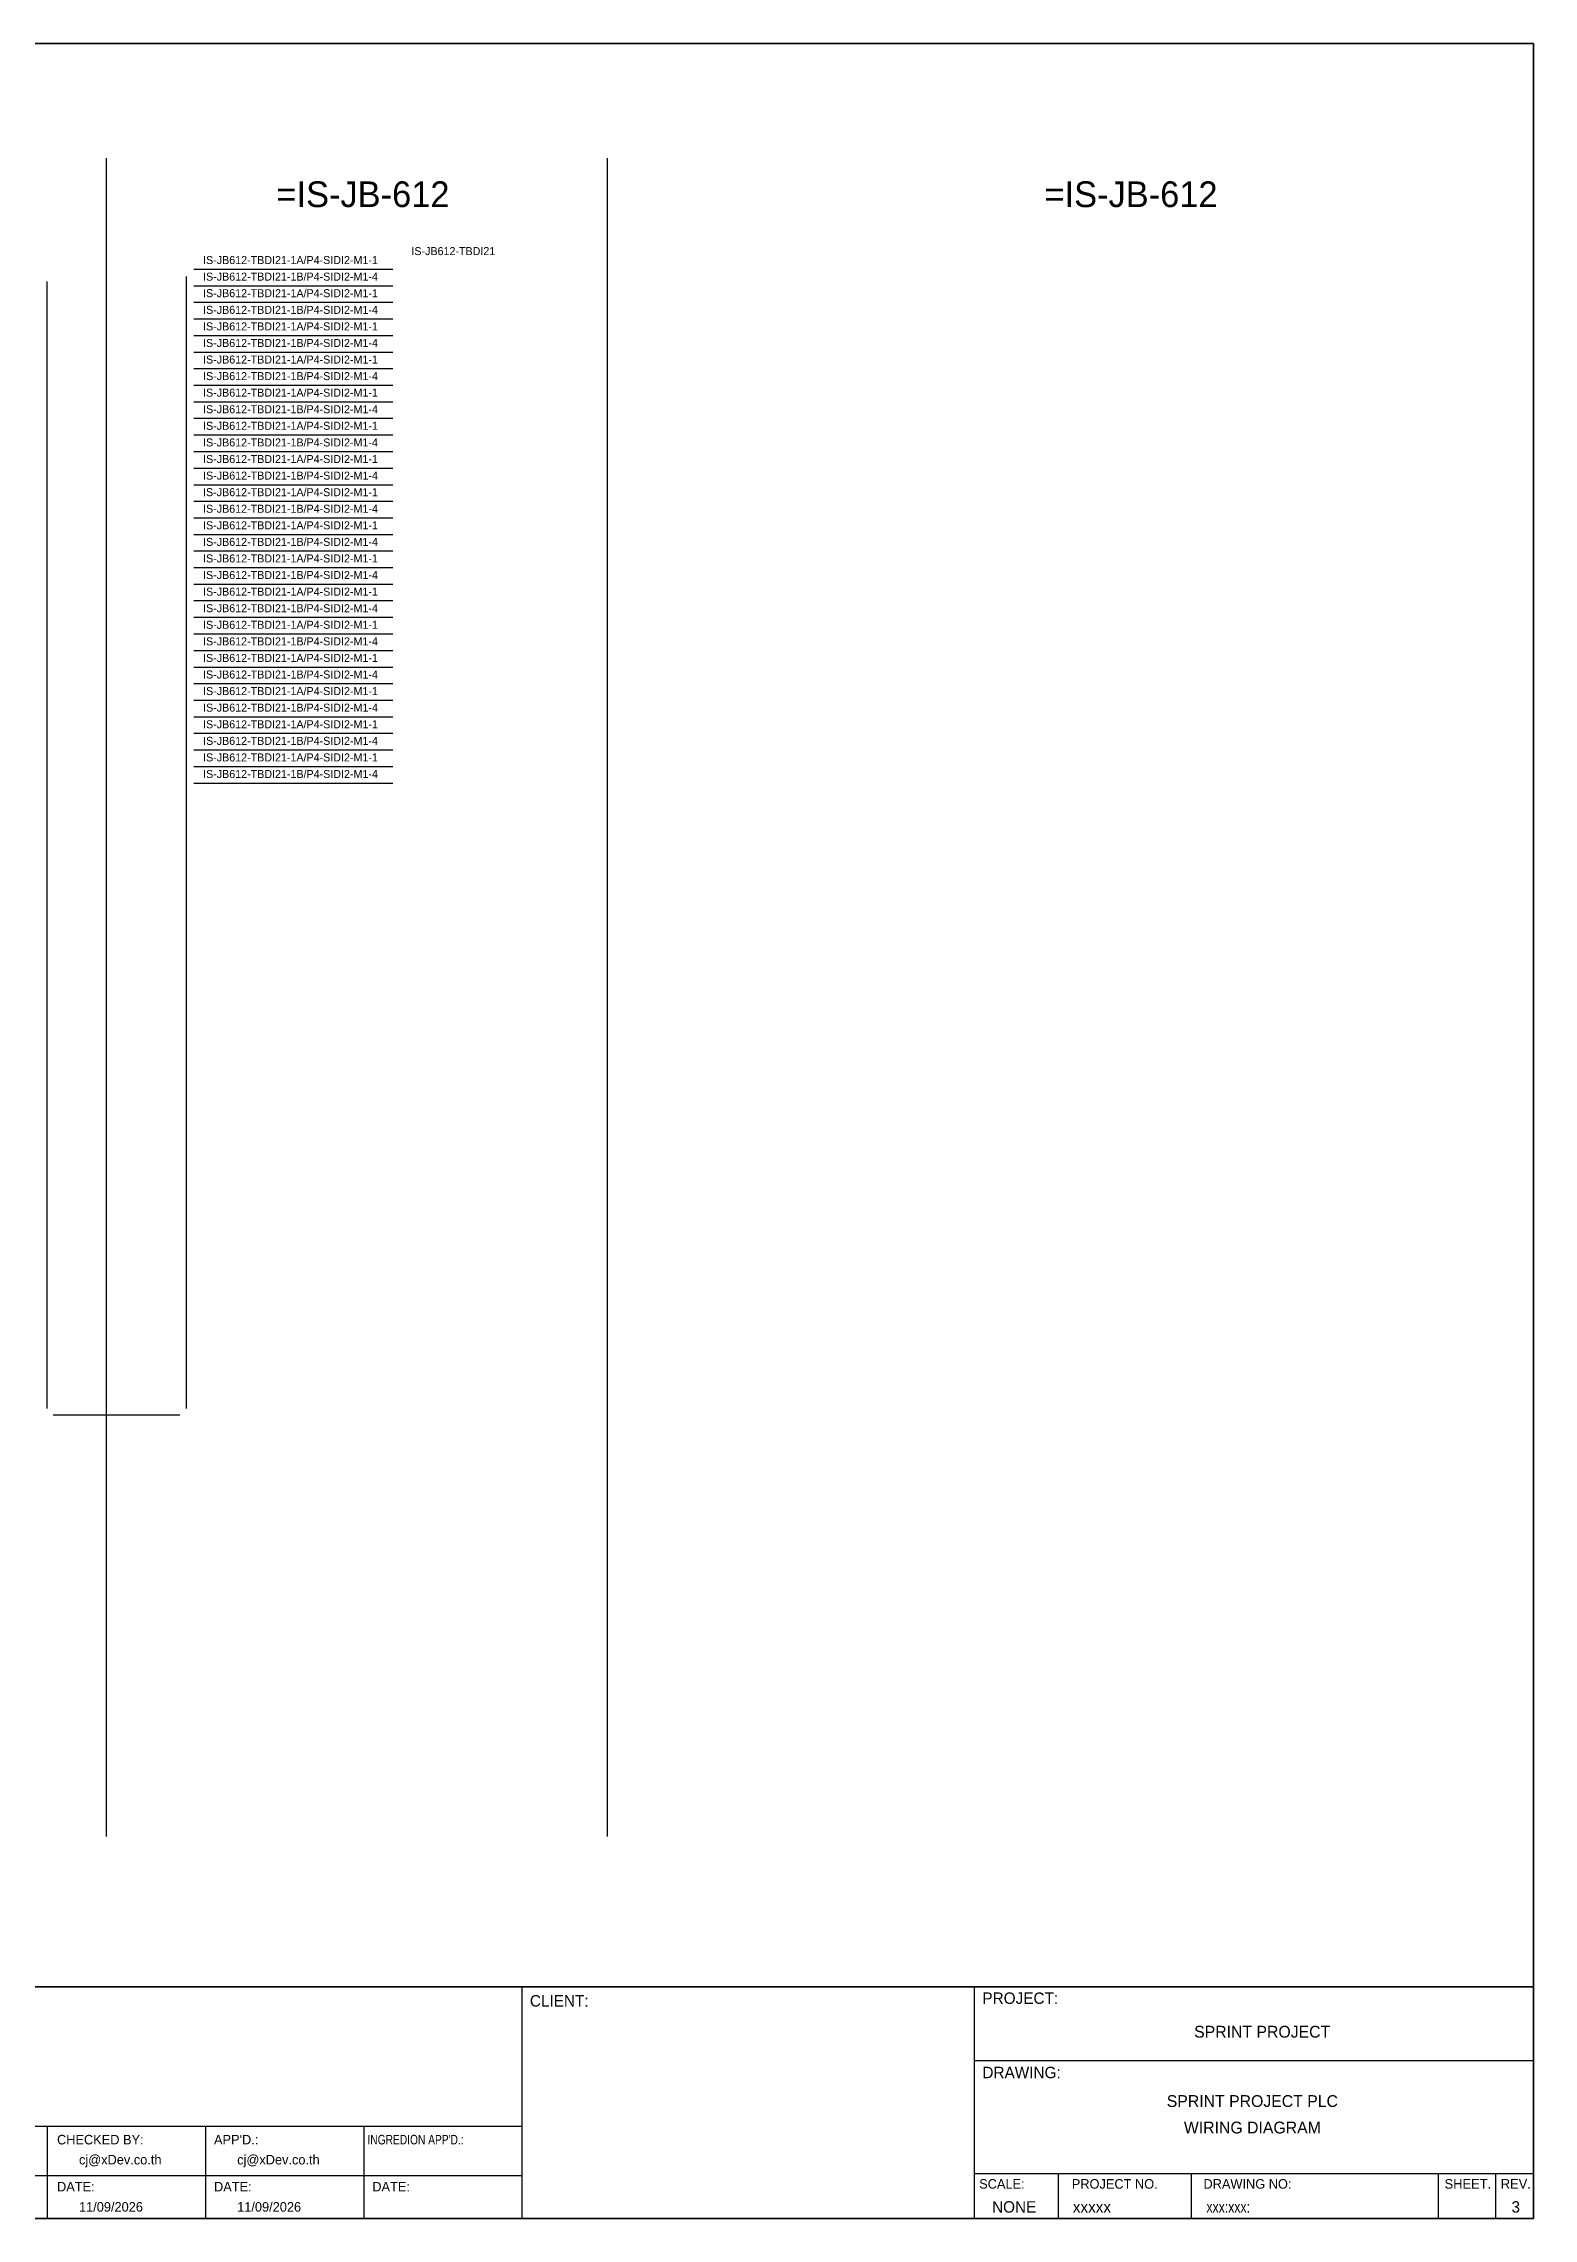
# Model space of a CAD drawing. Header units: metres. Extents: x 0 to 62600, y 0 to 2704.
# Drawn here: x 10427 to 12280, y 0 to 2704 of the extents above; entities that cross this region are included whole.
import ezdxf
from ezdxf.enums import TextEntityAlignment as Align

# ---------------------------------------------------------------- set-up
doc = ezdxf.new("R2010")
doc.units = ezdxf.units.M

msp = doc.modelspace()

# ---------------------------------------------------------------- linework, layer by layer
at = {"color": 4}
for p, q in [((11688.9, 56.1), (11688.9, 0)), ((11854.2, 56.1), (11854.2, 0))]:
    msp.add_line(p, q, dxfattribs=at)
at = {"color": 4, "ltscale": 0.5}
for p, q in [((12161.3, 56.1), (12161.3, 0)), ((12161.3, 56.1), (12161.3, 0)), ((12232.5, 56.1), (12232.5, 0)), ((12232.5, 56.1), (12232.5, 0))]:
    msp.add_line(p, q, dxfattribs=at)
at = {"layer": 'GT_1', "color": 4}
for p, q in [((11022.4, 0), (11022.4, 288.2)), ((11584.7, 0), (11584.7, 288.2)), ((11584.7, 0), (11584.7, 288.2)), ((11584.7, 0), (11584.7, 288.2)), ((11022.4, 114.3), (10235.4, 114.3)), ((10432.2, 0), (10432.2, 114.3)), ((10628.9, 0), (10628.9, 114.3)), ((10825.7, 0), (10825.7, 114.3)), ((11584.7, 56.1), (12279.9, 56.1)), ((11022.4, 52.9), (10235.4, 52.9))]:
    msp.add_line(p, q, dxfattribs=at)
at = {"layer": 'HELPPOINT', "color": 4, "lineweight": 35}
for p, q in [((8386.6, 2704.2), (12279.9, 2704.2)), ((8386.6, 2704.2), (12279.9, 2704.2)), ((12279.9, 2704.2), (12279.9, 0)), ((12279.9, 2704.2), (12279.9, 0)), ((12279.9, 0), (8386.6, 0)), ((12279.9, 0), (8386.6, 0))]:
    msp.add_line(p, q, dxfattribs=at)
at = {"layer": 'HELPPOINT', "color": 4}
for p, q in [((11584.7, 196.6), (12279.9, 196.6)), ((11584.7, 196.6), (12279.9, 196.6)), ((11584.7, 56.1), (12279.9, 56.1))]:
    msp.add_line(p, q, dxfattribs=at)
at = {"layer": 'IE-WIRE', "color": 4, "ltscale": 25.4}
for p, q in [((10431.1, 2408.1), (10431.1, 1007.1)), ((10604.6, 2414.6), (10604.6, 1007.1)), ((10613.8, 2423.7), (10861.5, 2423.7)), ((10613.8, 2423.7), (10861.5, 2423.7)), ((10613.8, 2403.1), (10861.5, 2403.1)), ((10613.8, 2403.1), (10861.5, 2403.1)), ((10613.8, 2382.5), (10861.5, 2382.5)), ((10613.8, 2382.5), (10861.5, 2382.5)), ((10613.8, 2361.9), (10861.5, 2361.9)), ((10613.8, 2361.9), (10861.5, 2361.9)), ((10613.8, 2341.2), (10861.5, 2341.2)), ((10613.8, 2341.2), (10861.5, 2341.2)), ((10613.8, 2320.6), (10861.5, 2320.6)), ((10613.8, 2320.6), (10861.5, 2320.6)), ((10613.8, 2300), (10861.5, 2300)), ((10613.8, 2300), (10861.5, 2300)), ((10613.8, 2279.4), (10861.5, 2279.4)), ((10613.8, 2279.4), (10861.5, 2279.4)), ((10613.8, 2258.8), (10861.5, 2258.8)), ((10613.8, 2258.8), (10861.5, 2258.8)), ((10613.8, 2238.2), (10861.5, 2238.2)), ((10613.8, 2238.2), (10861.5, 2238.2)), ((10613.8, 2217.6), (10861.5, 2217.6)), ((10613.8, 2217.6), (10861.5, 2217.6)), ((10613.8, 2197), (10861.5, 2197)), ((10613.8, 2197), (10861.5, 2197)), ((10613.8, 2176.3), (10861.5, 2176.3)), ((10613.8, 2176.3), (10861.5, 2176.3)), ((10613.8, 2155.7), (10861.5, 2155.7)), ((10613.8, 2155.7), (10861.5, 2155.7)), ((10613.8, 2135.1), (10861.5, 2135.1)), ((10613.8, 2135.1), (10861.5, 2135.1)), ((10613.8, 2114.5), (10861.5, 2114.5)), ((10613.8, 2114.5), (10861.5, 2114.5)), ((10613.8, 2093.9), (10861.5, 2093.9)), ((10613.8, 2093.9), (10861.5, 2093.9)), ((10613.8, 2073.3), (10861.5, 2073.3)), ((10613.8, 2073.3), (10861.5, 2073.3)), ((10613.8, 2052.7), (10861.5, 2052.7)), ((10613.8, 2052.7), (10861.5, 2052.7)), ((10613.8, 2032.1), (10861.5, 2032.1)), ((10613.8, 2032.1), (10861.5, 2032.1)), ((10613.8, 2011.5), (10861.5, 2011.5)), ((10613.8, 2011.5), (10861.5, 2011.5)), ((10613.8, 1990.8), (10861.5, 1990.8)), ((10613.8, 1990.8), (10861.5, 1990.8)), ((10613.8, 1970.2), (10861.5, 1970.2)), ((10613.8, 1970.2), (10861.5, 1970.2)), ((10613.8, 1949.6), (10861.5, 1949.6)), ((10613.8, 1949.6), (10861.5, 1949.6)), ((10613.8, 1929), (10861.5, 1929)), ((10613.8, 1929), (10861.5, 1929)), ((10613.8, 1908.4), (10861.5, 1908.4)), ((10613.8, 1908.4), (10861.5, 1908.4)), ((10613.8, 1887.8), (10861.5, 1887.8)), ((10613.8, 1887.8), (10861.5, 1887.8)), ((10613.8, 1867.2), (10861.5, 1867.2)), ((10613.8, 1867.2), (10861.5, 1867.2)), ((10613.8, 1846.6), (10861.5, 1846.6)), ((10613.8, 1846.6), (10861.5, 1846.6)), ((10613.8, 1825.9), (10861.5, 1825.9)), ((10613.8, 1825.9), (10861.5, 1825.9)), ((10613.8, 1805.3), (10861.5, 1805.3)), ((10613.8, 1805.3), (10861.5, 1805.3)), ((10613.8, 1784.7), (10861.5, 1784.7)), ((10613.8, 1784.7), (10861.5, 1784.7))]:
    msp.add_line(p, q, dxfattribs=at)
at = {"layer": 'IE-WIRE', "color": 4}
msp.add_line((10439.1, 999.1), (10596.6, 999.1), dxfattribs=at)
at = {"layer": 'MEMBER', "color": 4, "lineweight": 35}
msp.add_line((8386.6, 288.2), (12279.9, 288.2), dxfattribs=at)
msp.add_line((8386.6, 288.2), (12279.9, 288.2), dxfattribs=at)
at = {"layer": 'MEMBER', "color": 4}
for p, q in [((11584.7, 196.6), (12279.9, 196.6)), ((11584.7, 196.6), (12279.9, 196.6)), ((11584.7, 56.1), (12279.9, 56.1)), ((11584.7, 56.1), (12279.9, 56.1))]:
    msp.add_line(p, q, dxfattribs=at)
at = {"layer": 'x01001-FrameArea'}
for p, q in [((10504.8, 2561.5), (10504.8, 475)), ((11127.9, 2561.5), (11127.9, 475))]:
    msp.add_line(p, q, dxfattribs=at)

# ---------------------------------------------------------------- texts
at = {"color": 2}
for p in [(10824.3, 2516.8), (11779.4, 2516.8)]:
    msp.add_text('=IS-JB-612', height=32, dxfattribs=at).set_placement(p, align=Align.MIDDLE_CENTER)
at = {"color": 4}
for s, p in [('IS-JB612-TBDI21-1A/P4-SIDI2-M1-1', (10625.5, 2430)), ('IS-JB612-TBDI21-1B/P4-SIDI2-M1-4', (10625.5, 2409.4)), ('IS-JB612-TBDI21-1A/P4-SIDI2-M1-1', (10625.5, 2388.8)), ('IS-JB612-TBDI21-1B/P4-SIDI2-M1-4', (10625.5, 2368.1)), ('IS-JB612-TBDI21-1A/P4-SIDI2-M1-1', (10625.5, 2347.5)), ('IS-JB612-TBDI21-1B/P4-SIDI2-M1-4', (10625.5, 2326.9)), ('IS-JB612-TBDI21-1A/P4-SIDI2-M1-1', (10625.5, 2306.3)), ('IS-JB612-TBDI21-1B/P4-SIDI2-M1-4', (10625.5, 2285.7)), ('IS-JB612-TBDI21-1A/P4-SIDI2-M1-1', (10625.5, 2265.1)), ('IS-JB612-TBDI21-1B/P4-SIDI2-M1-4', (10625.5, 2244.5)), ('IS-JB612-TBDI21-1A/P4-SIDI2-M1-1', (10625.5, 2223.9)), ('IS-JB612-TBDI21-1B/P4-SIDI2-M1-4', (10625.5, 2203.2)), ('IS-JB612-TBDI21-1A/P4-SIDI2-M1-1', (10625.5, 2182.6)), ('IS-JB612-TBDI21-1B/P4-SIDI2-M1-4', (10625.5, 2162)), ('IS-JB612-TBDI21-1A/P4-SIDI2-M1-1', (10625.5, 2141.4)), ('IS-JB612-TBDI21-1B/P4-SIDI2-M1-4', (10625.5, 2120.8)), ('IS-JB612-TBDI21-1A/P4-SIDI2-M1-1', (10625.5, 2100.2)), ('IS-JB612-TBDI21-1B/P4-SIDI2-M1-4', (10625.5, 2079.6)), ('IS-JB612-TBDI21-1A/P4-SIDI2-M1-1', (10625.5, 2059)), ('IS-JB612-TBDI21-1B/P4-SIDI2-M1-4', (10625.5, 2038.4)), ('IS-JB612-TBDI21-1A/P4-SIDI2-M1-1', (10625.5, 2017.7)), ('IS-JB612-TBDI21-1B/P4-SIDI2-M1-4', (10625.5, 1997.1)), ('IS-JB612-TBDI21-1A/P4-SIDI2-M1-1', (10625.5, 1976.5)), ('IS-JB612-TBDI21-1B/P4-SIDI2-M1-4', (10625.5, 1955.9)), ('IS-JB612-TBDI21-1A/P4-SIDI2-M1-1', (10625.5, 1935.3)), ('IS-JB612-TBDI21-1B/P4-SIDI2-M1-4', (10625.5, 1914.7)), ('IS-JB612-TBDI21-1A/P4-SIDI2-M1-1', (10625.5, 1894.1)), ('IS-JB612-TBDI21-1B/P4-SIDI2-M1-4', (10625.5, 1873.5)), ('IS-JB612-TBDI21-1A/P4-SIDI2-M1-1', (10625.5, 1852.8)), ('IS-JB612-TBDI21-1B/P4-SIDI2-M1-4', (10625.5, 1832.2)), ('IS-JB612-TBDI21-1A/P4-SIDI2-M1-1', (10625.5, 1811.6)), ('IS-JB612-TBDI21-1B/P4-SIDI2-M1-4', (10625.5, 1791))]:
    msp.add_text(s, height=9.949, dxfattribs=at).set_placement(p)
msp.add_text('IS-JB612-TBDI21', height=9.949, dxfattribs=at).set_placement((10936.7, 2446.1), align=Align.MIDDLE_CENTER)
at = {"color": 4, "ltscale": 100}
for s, p in [('SPRINT PROJECT', (11942.5, 232.2)), ('SPRINT PROJECT PLC', (11930.3, 146)), ('WIRING DIAGRAM', (11930.3, 113.1))]:
    msp.add_text(s, height=14.693, dxfattribs=at).set_placement(p, align=Align.MIDDLE_CENTER)
at = {"layer": 'GT_1', "color": 4}
for s, p in [('CLIENT:', (11031.9, 263.5)), ('PROJECT:', (11594.6, 266.8)), ('DRAWING:', (11594.6, 174.4))]:
    msp.add_text(s, height=14.25, dxfattribs=at).set_placement(p)
at = {"layer": 'MEMBER', "color": 4, "ltscale": 0.8}
for s, height, p in [('CHECKED BY:', 11.875, (10443.9, 92.1)), ("APP'D.:", 11.88, (10639.1, 92.1)), ('cj@xDev.co.th', 11.875, (10471.2, 67.2)), ('cj@xDev.co.th', 11.875, (10667.9, 67.2)), ('DATE:', 11.88, (10443.9, 33.6)), ('DATE:', 11.88, (10639.1, 33.6)), ('DATE:', 11.88, (10835.9, 33.6)), ('SCALE:', 11.88, (11590.6, 37.1)), ('PROJECT NO.', 11.875, (11705.8, 37.1)), ('DRAWING NO:', 11.875, (11869.5, 37.1)), ('SHEET.', 12, (12169.3, 37.1)), ('REV.', 12, (12239.2, 37.1)), ('11/09/2026', 11.88, (10471.2, 8.5)), ('11/09/2026', 11.88, (10667.9, 8.5)), ('NONE', 14.23, (11606.6, 7.3)), ('xxxxx', 14.23, (11707, 7.3))]:
    msp.add_text(s, height=height, dxfattribs=at).set_placement(p)
at = {"layer": 'MEMBER', "color": 4, "ltscale": 0.8, "width": 0.8}
for s, height, p in [("INGREDION APP'D.:", 11.875, (10829.9, 92.1)), ('xxx:xxx:', 14.23, (11873.2, 7.3))]:
    msp.add_text(s, height=height, dxfattribs=at).set_placement(p)
at = {"layer": 'MEMBER', "color": 4, "ltscale": 0.8}
msp.add_text('3', height=14.2, dxfattribs=at).set_placement((12257.8, 7.3), align=Align.CENTER)

doc.saveas('drawing.dxf')
